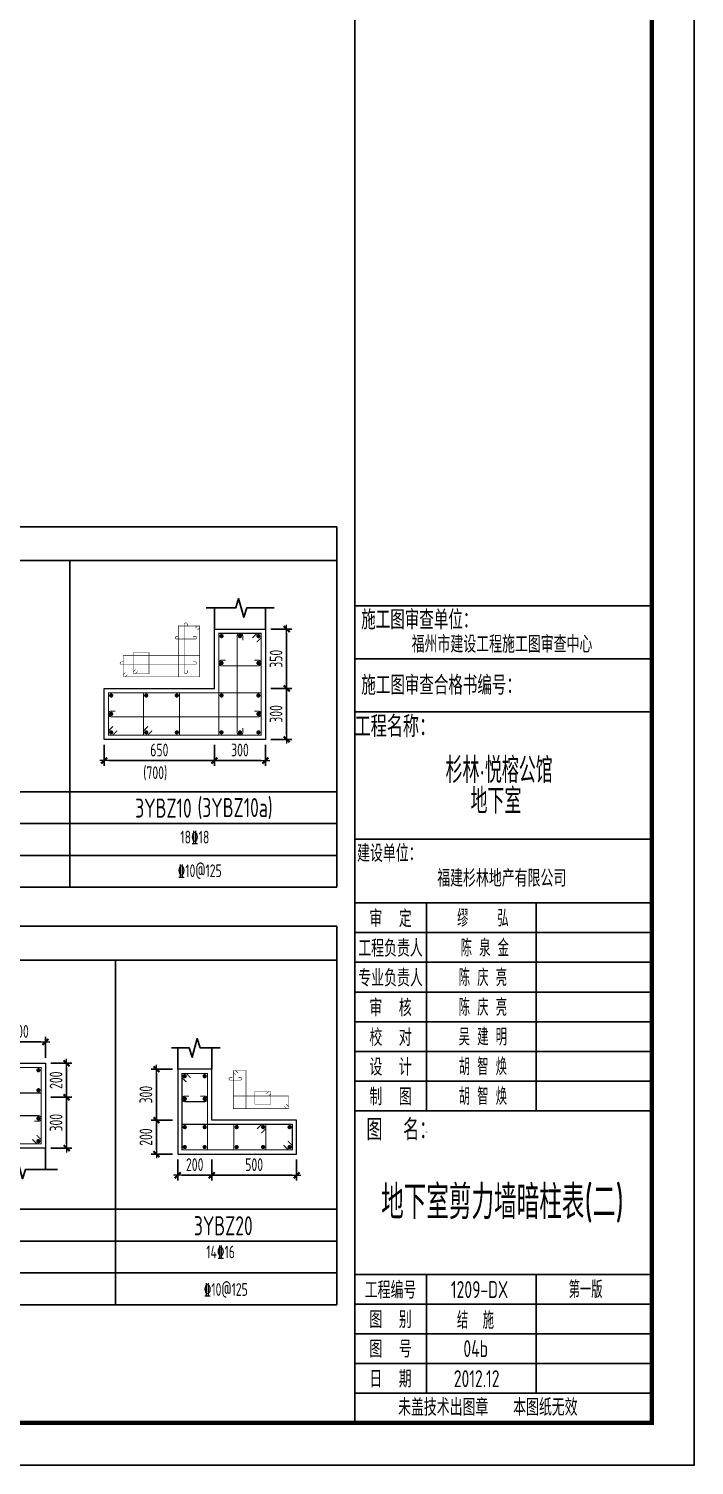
# Model space of a CAD drawing. Extents: x 292423 to 376523, y 106557 to 361882.
# Drawn here: x 360844 to 376523, y 237174 to 271032 of the extents above; entities that cross this region are included whole.
import ezdxf
from ezdxf.enums import TextEntityAlignment as Align

# ---------------------------------------------------------------- set-up
doc = ezdxf.new("R2010")
doc.units = 0
doc.header["$LTSCALE"] = 1000
doc.layers.get('0').update_dxf_attribs({"linetype": 'CONTINUOUS'})
doc.layers.get('Defpoints').update_dxf_attribs({"linetype": 'CONTINUOUS'})
for name, color, linetype in [('1508', 2, 'CONTINUOUS'), ('Note', 7, 'CONTINUOUS'), ('PUB_TITLE', 4, 'CONTINUOUS'), ('TEXT', 7, 'CONTINUOUS'), ('THIN', 7, 'CONTINUOUS'), ('tk', 7, 'CONTINUOUS')]:
    doc.layers.add(name, color=color, linetype=linetype)
for name, color, linetype, lineweight in [('REIN', 6, 'CONTINUOUS', 18), ('Z-柱大样外框', 7, 'ByLayer', 18), ('Z-详图标注', 3, 'CONTINUOUS', 18)]:
    doc.layers.add(name, color=color, linetype=linetype, lineweight=lineweight)
doc.styles.add('HZTXT2', font='tssdeng.shx', dxfattribs={"width": 0.7, "bigfont": 'tssdchn.shx'})
doc.styles.get("Standard").update_dxf_attribs({"font": 'tssdeng.shx', "width": 0.7, "bigfont": 'tssdchn.shx'})
doc.styles.add('TCCAD_Dimension', font='Tssdeng.shx', dxfattribs={"width": 0.7, "bigfont": 'tssdchn.shx'})
doc.dimstyles.new('TCCAD_25_100', dxfattribs={"dimtxt": 300, "dimasz": 100, "dimexe": 125, "dimexo": 125, "dimgap": 100, "dimtad": 1, "dimdec": 0, "dimlfac": 0.25, "dimzin": 0, "dimdsep": 46, "dimtxsty": 'TCCAD_Dimension', "dimblk": '_TCDBK25_100', "dimcen": 0, "dimclrt": 7, "dimadec": 0, "dimazin": 0, "dimtfac": 1, "dimtdec": 0, "dimtix": 1, "dimtmove": 2, "dimatfit": 3, "dimfxl": 1, "dimtolj": 1, "dimtzin": 0, "dimarcsym": 0})

# ---------------------------------------------------------------- blocks, each defined once
blk = doc.blocks.new('_TCDBK25_100')
blk.add_line((-1, 0), (1, 0))
at = {"const_width": 0.5}
blk.add_lwpolyline([(-0.7, -0.7), (0.7, 0.7)], dxfattribs=at)
blk = doc.blocks.new('*D513')
at = {"layer": 'Defpoints', "color": 0}
for p in [(362620, 254282), (365220, 254282), (365220, 253782)]:
    blk.add_point(p, dxfattribs=at)
at = {"layer": 'Z-详图标注', "color": 0, "lineweight": -2}
for p, q in [((362620, 254157), (362620, 253657)), ((365220, 254157), (365220, 253657)), ((362720, 253782), (365120, 253782))]:
    blk.add_line(p, q, dxfattribs=at)
at = {"layer": 'Z-详图标注', "color": 0, "lineweight": -2, "xscale": 100, "yscale": 100, "zscale": 100, "rotation": 180}
blk.add_blockref('_TCDBK25_100', (362620, 253782), dxfattribs=at)
at = {"layer": 'Z-详图标注', "color": 0, "lineweight": -2, "xscale": 100, "yscale": 100, "zscale": 100}
blk.add_blockref('_TCDBK25_100', (365220, 253782), dxfattribs=at)
at = {"layer": 'Z-详图标注', "color": 7, "insert": (363920, 254032), "char_height": 300, "attachment_point": 5, "style": 'TCCAD_Dimension'}
blk.add_mtext('\\A1;650', dxfattribs=at)
blk = doc.blocks.new('*D514')
at = {"layer": 'Defpoints', "color": 0}
for p in [(365220, 254282), (366420, 254282), (366420, 253782)]:
    blk.add_point(p, dxfattribs=at)
at = {"layer": 'Z-详图标注', "color": 0, "lineweight": -2}
for p, q in [((365220, 254157), (365220, 253657)), ((366420, 254157), (366420, 253657)), ((365320, 253782), (366320, 253782))]:
    blk.add_line(p, q, dxfattribs=at)
at = {"layer": 'Z-详图标注', "color": 0, "lineweight": -2, "xscale": 100, "yscale": 100, "zscale": 100, "rotation": 180}
blk.add_blockref('_TCDBK25_100', (365220, 253782), dxfattribs=at)
at = {"layer": 'Z-详图标注', "color": 0, "lineweight": -2, "xscale": 100, "yscale": 100, "zscale": 100}
blk.add_blockref('_TCDBK25_100', (366420, 253782), dxfattribs=at)
at = {"layer": 'Z-详图标注', "color": 7, "insert": (365820, 254032), "char_height": 300, "attachment_point": 5, "style": 'TCCAD_Dimension'}
blk.add_mtext('\\A1;300', dxfattribs=at)
blk = doc.blocks.new('*D515')
at = {"layer": 'Defpoints', "color": 0}
for p in [(366420, 255482), (366920, 255482), (366420, 254282)]:
    blk.add_point(p, dxfattribs=at)
at = {"layer": 'Z-详图标注', "color": 0, "lineweight": -2}
for p, q in [((366545, 255482), (367045, 255482)), ((366920, 254382), (366920, 255382)), ((366545, 254282), (367045, 254282))]:
    blk.add_line(p, q, dxfattribs=at)
at = {"layer": 'Z-详图标注', "color": 0, "lineweight": -2, "xscale": 100, "yscale": 100, "zscale": 100}
for p, rotation in [((366920, 255482), 90), ((366920, 254282), 270)]:
    blk.add_blockref('_TCDBK25_100', p, dxfattribs=dict(at, rotation=rotation))
at = {"layer": 'Z-详图标注', "color": 7, "insert": (366670, 254882), "char_height": 300, "attachment_point": 5, "rotation": 90, "style": 'TCCAD_Dimension'}
blk.add_mtext('\\A1;300', dxfattribs=at)
blk = doc.blocks.new('*D516')
at = {"layer": 'Defpoints', "color": 0}
for p in [(366420, 256882), (366920, 256882), (366420, 255482)]:
    blk.add_point(p, dxfattribs=at)
at = {"layer": 'Z-详图标注', "color": 0, "lineweight": -2}
for p, q in [((366545, 256882), (367045, 256882)), ((366920, 255582), (366920, 256782)), ((366545, 255482), (367045, 255482))]:
    blk.add_line(p, q, dxfattribs=at)
at = {"layer": 'Z-详图标注', "color": 0, "lineweight": -2, "xscale": 100, "yscale": 100, "zscale": 100}
for p, rotation in [((366920, 256882), 90), ((366920, 255482), 270)]:
    blk.add_blockref('_TCDBK25_100', p, dxfattribs=dict(at, rotation=rotation))
at = {"layer": 'Z-详图标注', "color": 7, "insert": (366670, 256182), "char_height": 300, "attachment_point": 5, "rotation": 90, "style": 'TCCAD_Dimension'}
blk.add_mtext('\\A1;350', dxfattribs=at)
blk = doc.blocks.new('*D575')
at = {"layer": 'Defpoints', "color": 0}
for p in [(361237, 247150), (360037, 246650), (361237, 246650)]:
    blk.add_point(p, dxfattribs=at)
at = {"layer": 'Z-详图标注', "color": 0, "lineweight": -2}
for p, q in [((360037, 246775), (360037, 247275)), ((361237, 246775), (361237, 247275)), ((360137, 247150), (361137, 247150))]:
    blk.add_line(p, q, dxfattribs=at)
at = {"layer": 'Z-详图标注', "color": 0, "lineweight": -2, "xscale": 100, "yscale": 100, "zscale": 100}
for p, rotation in [((360037, 247150), 179.9987410607327), ((361237, 247150), 359.9987410607326)]:
    blk.add_blockref('_TCDBK25_100', p, dxfattribs=dict(at, rotation=rotation))
at = {"layer": 'Z-详图标注', "color": 7, "insert": (360637, 247400), "char_height": 300, "attachment_point": 5, "rotation": 359.9987, "style": 'TCCAD_Dimension'}
blk.add_mtext('\\A1;300', dxfattribs=at)
blk = doc.blocks.new('*D576')
at = {"layer": 'Defpoints', "color": 0}
for p in [(361237, 246650), (361237, 245848), (361737, 245848)]:
    blk.add_point(p, dxfattribs=at)
at = {"layer": 'Z-详图标注', "color": 0, "lineweight": -2}
for p, q in [((361362, 246650), (361862, 246650)), ((361737, 246550), (361737, 245948)), ((361362, 245848), (361862, 245848))]:
    blk.add_line(p, q, dxfattribs=at)
at = {"layer": 'Z-详图标注', "color": 0, "lineweight": -2, "xscale": 100, "yscale": 100, "zscale": 100}
for p, rotation in [((361737, 246650), 90), ((361737, 245848), 270)]:
    blk.add_blockref('_TCDBK25_100', p, dxfattribs=dict(at, rotation=rotation))
at = {"layer": 'Z-详图标注', "color": 7, "insert": (361487, 246249), "char_height": 300, "attachment_point": 5, "rotation": 90, "style": 'TCCAD_Dimension'}
blk.add_mtext('\\A1;200', dxfattribs=at)
blk = doc.blocks.new('*D577')
at = {"layer": 'Defpoints', "color": 0}
for p in [(361237, 245848), (361237, 244648), (361737, 244648)]:
    blk.add_point(p, dxfattribs=at)
at = {"layer": 'Z-详图标注', "color": 0, "lineweight": -2}
for p, q in [((361362, 245848), (361862, 245848)), ((361737, 245748), (361737, 244748)), ((361362, 244648), (361862, 244648))]:
    blk.add_line(p, q, dxfattribs=at)
at = {"layer": 'Z-详图标注', "color": 0, "lineweight": -2, "xscale": 100, "yscale": 100, "zscale": 100}
for p, rotation in [((361737, 245848), 90), ((361737, 244648), 270)]:
    blk.add_blockref('_TCDBK25_100', p, dxfattribs=dict(at, rotation=rotation))
at = {"layer": 'Z-详图标注', "color": 7, "insert": (361487, 245248), "char_height": 300, "attachment_point": 5, "rotation": 90, "style": 'TCCAD_Dimension'}
blk.add_mtext('\\A1;300', dxfattribs=at)
blk = doc.blocks.new('A1tk')
at = {"layer": 'PUB_TITLE'}
for p, q in [((76100, 20254), (83100, 20254)), ((76100, 19004), (83100, 19004)), ((76100, 17754), (83100, 17754)), ((76100, 14754), (83100, 14754)), ((76100, 13254), (83100, 13254)), ((77791, 13254), (77791, 8354)), ((80377, 13254), (80377, 8354)), ((76100, 12554), (83100, 12554)), ((76100, 11854), (83100, 11854)), ((76100, 11154), (83100, 11154)), ((76100, 10454), (83100, 10454)), ((76100, 9754), (83100, 9754)), ((76100, 9054), (83100, 9054)), ((76100, 8354), (83100, 8354)), ((77791, 7859), (77791, 7854)), ((76100, 4500), (83100, 4500)), ((77791, 4500), (77791, 1700)), ((80377, 4500), (80377, 1700)), ((83100, 4500), (83100, 1700)), ((76100, 3800), (83100, 3800)), ((76100, 3100), (83100, 3100)), ((76100, 2400), (83100, 2400)), ((83100, 1700), (76100, 1700))]:
    blk.add_line(p, q, dxfattribs=at)
at = {"layer": 'tk'}
blk.add_line((76100, 1000), (76100, 58400), dxfattribs=at)
at = {"layer": 'tk', "color": 5}
blk.add_lwpolyline([(0, 0), (0, 59400), (84100, 59400), (84100, 0)], close=True, dxfattribs=at)
at = {"layer": 'tk', "const_width": 100}
blk.add_lwpolyline([(2500, 1000), (83100, 1000), (83100, 58400), (2500, 58400)], close=True, dxfattribs=at)
at = {"layer": 'PUB_TITLE', "style": 'HZTXT2', "width": 0.8}
for s, height, p in [('施工图审查单位：', 450, (77622, 19953)), ('施工图审查合格书编号：', 450, (78136, 18409)), ('日  期', 400, (76945, 2050))]:
    blk.add_text(s, height=height, dxfattribs=at).set_placement(p, align=Align.MIDDLE)
at = {"layer": 'PUB_TITLE', "width": 0.8}
for s, height, p in [('工程名称：', 500, (77047, 17437)), ('建设单位：', 400, (76917, 14445)), ('审  定', 400, (76945, 12904)), ('工程负责人', 400, (76945, 12204)), ('专业负责人', 400, (76945, 11504)), ('审  核', 400, (76945, 10804)), ('校  对', 400, (76945, 10104)), ('设  计', 400, (76945, 9404)), ('制  图', 400, (76945, 8704)), ('图  名：', 500, (77188, 7934)), ('工程编号', 400, (76945, 4150)), ('图  别', 400, (76945, 3450)), ('图  号', 400, (76945, 2750)), ('未盖技术出图章   本图纸无效', 400, (79237, 1389))]:
    blk.add_text(s, height=height, dxfattribs=at).set_placement(p, align=Align.MIDDLE)
at = {"layer": 'TEXT', "color": 0}
for s, height, width, p in [('福州市建设工程施工图审查中心', 400, 0.8, (79571, 19373)), ('杉林·悦榕公馆', 600, 0.7, (79503, 16415)), ('地下室', 600, 0.7, (79428, 15691)), ('福建杉林地产有限公司', 400, 0.8, (79565, 13855))]:
    blk.add_text(s, height=height, dxfattribs=dict(at, width=width)).set_placement(p, align=Align.MIDDLE)
at = {"layer": 'TEXT', "color": 0, "linetype": 'ByBlock', "width": 0.7}
for s, p in [('缪    弘', (79121, 12915)), ('陈 泉 金', (79165, 12215)), ('陈 庆 亮', (79121, 11515)), ('陈 庆 亮', (79121, 10815)), ('吴 建 明', (79121, 10115)), ('胡 智 焕', (79121, 9415)), ('胡 智 焕', (79121, 8715)), ('1209-DX', (79042, 4141)), ('结  施', (78946, 3441))]:
    blk.add_text(s, height=400, dxfattribs=at).set_placement(p, align=Align.MIDDLE)
for s, p in [('第一版', (81142, 3942, -459)), ('2012.12', (78435, 1841))]:
    blk.add_text(s, height=400, dxfattribs=at).set_placement(p)
blk = doc.blocks.new('*D660')
at = {"layer": 'Defpoints', "color": 0}
for p in [(364354, 246509), (363854, 245309), (364354, 245309)]:
    blk.add_point(p, dxfattribs=at)
at = {"layer": 'Z-详图标注', "color": 0, "lineweight": -2}
for p, q in [((364229, 246509), (363729, 246509)), ((363854, 246409), (363854, 245409)), ((364229, 245309), (363729, 245309))]:
    blk.add_line(p, q, dxfattribs=at)
at = {"layer": 'Z-详图标注', "color": 0, "lineweight": -2, "xscale": 100, "yscale": 100, "zscale": 100}
for p, rotation in [((363854, 246509), 90), ((363854, 245309), 270)]:
    blk.add_blockref('_TCDBK25_100', p, dxfattribs=dict(at, rotation=rotation))
at = {"layer": 'Z-详图标注', "color": 7, "insert": (363604, 245909), "char_height": 300, "attachment_point": 5, "rotation": 90, "style": 'TCCAD_Dimension'}
blk.add_mtext('\\A1;300', dxfattribs=at)
blk = doc.blocks.new('*D661')
at = {"layer": 'Defpoints', "color": 0}
for p in [(364354, 245309), (363854, 244509), (364354, 244509)]:
    blk.add_point(p, dxfattribs=at)
at = {"layer": 'Z-详图标注', "color": 0, "lineweight": -2}
for p, q in [((364229, 245309), (363729, 245309)), ((363854, 245209), (363854, 244609)), ((364229, 244509), (363729, 244509))]:
    blk.add_line(p, q, dxfattribs=at)
at = {"layer": 'Z-详图标注', "color": 0, "lineweight": -2, "xscale": 100, "yscale": 100, "zscale": 100}
for p, rotation in [((363854, 245309), 90), ((363854, 244509), 270)]:
    blk.add_blockref('_TCDBK25_100', p, dxfattribs=dict(at, rotation=rotation))
at = {"layer": 'Z-详图标注', "color": 7, "insert": (363604, 244909), "char_height": 300, "attachment_point": 5, "rotation": 90, "style": 'TCCAD_Dimension'}
blk.add_mtext('\\A1;200', dxfattribs=at)
blk = doc.blocks.new('*D662')
at = {"layer": 'Defpoints', "color": 0}
for p in [(364354, 244509), (365154, 244509), (365154, 244009)]:
    blk.add_point(p, dxfattribs=at)
at = {"layer": 'Z-详图标注', "color": 0, "lineweight": -2}
for p, q in [((364354, 244384), (364354, 243884)), ((365154, 244384), (365154, 243884)), ((364454, 244009), (365054, 244009))]:
    blk.add_line(p, q, dxfattribs=at)
at = {"layer": 'Z-详图标注', "color": 0, "lineweight": -2, "xscale": 100, "yscale": 100, "zscale": 100, "rotation": 180}
blk.add_blockref('_TCDBK25_100', (364354, 244009), dxfattribs=at)
at = {"layer": 'Z-详图标注', "color": 0, "lineweight": -2, "xscale": 100, "yscale": 100, "zscale": 100}
blk.add_blockref('_TCDBK25_100', (365154, 244009), dxfattribs=at)
at = {"layer": 'Z-详图标注', "color": 7, "insert": (364754, 244259), "char_height": 300, "attachment_point": 5, "style": 'TCCAD_Dimension'}
blk.add_mtext('\\A1;200', dxfattribs=at)
blk = doc.blocks.new('*D663')
at = {"layer": 'Defpoints', "color": 0}
for p in [(365154, 244509), (367154, 244509), (367154, 244009)]:
    blk.add_point(p, dxfattribs=at)
at = {"layer": 'Z-详图标注', "color": 0, "lineweight": -2}
for p, q in [((365154, 244384), (365154, 243884)), ((367154, 244384), (367154, 243884)), ((365254, 244009), (367054, 244009))]:
    blk.add_line(p, q, dxfattribs=at)
at = {"layer": 'Z-详图标注', "color": 0, "lineweight": -2, "xscale": 100, "yscale": 100, "zscale": 100, "rotation": 180}
blk.add_blockref('_TCDBK25_100', (365154, 244009), dxfattribs=at)
at = {"layer": 'Z-详图标注', "color": 0, "lineweight": -2, "xscale": 100, "yscale": 100, "zscale": 100}
blk.add_blockref('_TCDBK25_100', (367154, 244009), dxfattribs=at)
at = {"layer": 'Z-详图标注', "color": 7, "insert": (366154, 244259), "char_height": 300, "attachment_point": 5, "style": 'TCCAD_Dimension'}
blk.add_mtext('\\A1;500', dxfattribs=at)

msp = doc.modelspace()

# ---------------------------------------------------------------- linework, layer by layer
at = {"layer": 'REIN', "color": 6}
for points, const_width in [([(364578.3, 255911.2), (364578.3, 255861.2, -1), (364513.3, 255861.2), (364513.3, 256996.2, -1), (364578.3, 256996.2), (364578.3, 256946.2)], 12.5), ([(364713.3, 256711.2), (364763.3, 256711.2, -1), (364763.3, 256646.2), (364328.3, 256646.2, -1), (364328.3, 256711.2), (364378.3, 256711.2)], 12.5), ([(365885.3, 254546.7), (365885.3, 254446.7, -1), (365755.3, 254446.7), (365755.3, 256716.7, -1), (365885.3, 256716.7), (365885.3, 256616.7)], 25), ([(364713.3, 256111.2), (364763.3, 256111.2, -1), (364763.3, 256046.2), (363028.3, 256046.2, -1), (363028.3, 256111.2), (363078.3, 256111.2)], 12.5), ([(366155.3, 256146.7), (366255.3, 256146.7, -1), (366255.3, 256016.7), (365385.3, 256016.7, -1), (365385.3, 256146.7), (365485.3, 256146.7)], 25), ([(366155.3, 254946.7), (366255.3, 254946.7, -1), (366255.3, 254816.7), (362785.3, 254816.7, -1), (362785.3, 254946.7), (362885.3, 254946.7)], 25)]:
    msp.add_lwpolyline(points, format="xyb", dxfattribs=dict(at, const_width=const_width))
at = {"layer": 'REIN', "color": 210}
for points, const_width in [([(364765.3, 256903.2), (364818.3, 256956.2), (364868.3, 256956.2), (364868.3, 255756.2), (364368.3, 255756.2), (364368.3, 256956.2), (364868.3, 256956.2), (364868.3, 256906.2), (364815.3, 256853.2)], 12.5), ([(366114.2, 256675.6), (366220.3, 256781.7), (366320.3, 256781.7), (366320.3, 254381.7), (365320.3, 254381.7), (365320.3, 256781.7), (366320.3, 256781.7), (366320.3, 256681.7), (366214.2, 256575.6)], 25), ([(363171.4, 255809.3), (363118.3, 255756.2), (363068.3, 255756.2), (363068.3, 256256.2), (364868.3, 256256.2), (364868.3, 255756.2), (363068.3, 255756.2), (363068.3, 255806.2), (363121.4, 255859.3)], 12.5), ([(362926.4, 254487.8), (362820.3, 254381.7), (362720.3, 254381.7), (362720.3, 255381.7), (366320.3, 255381.7), (366320.3, 254381.7), (362720.3, 254381.7), (362720.3, 254481.7), (362826.4, 254587.8)], 25)]:
    msp.add_lwpolyline(points, dxfattribs=dict(at, const_width=const_width))
at = {"layer": 'REIN', "color": 6, "const_width": 50}
for points in [[(365360.3, 256716.7, 1), (365410.3, 256716.7, 1)], [(365795.3, 256716.7, 1), (365845.3, 256716.7, 1)], [(366230.3, 256716.7, 1), (366280.3, 256716.7, 1)], [(365360.3, 256081.7, 1), (365410.3, 256081.7, 1)], [(366230.3, 256081.7, 1), (366280.3, 256081.7, 1)], [(362760.3, 255316.7, 1), (362810.3, 255316.7, 1)], [(363586.5, 255316.7, 1), (363636.5, 255316.7, 1)], [(364307.4, 255316.7, 1), (364357.4, 255316.7, 1)], [(365360.3, 255316.7, 1), (365410.3, 255316.7, 1)], [(366230.3, 255316.7, 1), (366280.3, 255316.7, 1)], [(362760.3, 254881.7, 1), (362810.3, 254881.7, 1)], [(366230.3, 254881.7, 1), (366280.3, 254881.7, 1)], [(362760.3, 254446.7, 1), (362810.3, 254446.7, 1)], [(363586.5, 254446.7, 1), (363636.5, 254446.7, 1)], [(364307.4, 254446.7, 1), (364357.4, 254446.7, 1)], [(365360.3, 254446.7, 1), (365410.3, 254446.7, 1)], [(365795.3, 254446.7, 1), (365845.3, 254446.7, 1)], [(366230.3, 254446.7, 1), (366280.3, 254446.7, 1)]]:
    msp.add_lwpolyline(points, format="xyb", close=True, dxfattribs=at)
at = {"layer": 'REIN', "color": 6}
for points, const_width in [([(363407.6, 255881.8), (363354.6, 255828.7), (363304.6, 255828.7), (363304.6, 256328.7), (363678.3, 256328.7), (363678.3, 255828.7), (363304.6, 255828.7), (363304.6, 255878.7), (363357.6, 255931.8)], 12.5), ([(363752.6, 254487.8), (363646.5, 254381.7), (363546.5, 254381.7), (363546.5, 255381.7), (364397.4, 255381.7), (364397.4, 254381.7), (363546.5, 254381.7), (363546.5, 254481.7), (363652.6, 254587.8)], 25)]:
    msp.add_lwpolyline(points, dxfattribs=dict(at, const_width=const_width))
at = {"layer": 'REIN', "color": 210, "elevation": 0}
for points, const_width in [([(359143.5, 246444.3), (359037.4, 246550.4), (358937.4, 246550.4), (358937.4, 245948.2), (361137.4, 245948.3), (361137.4, 246550.3), (358937.4, 246550.4), (358937.4, 246450.4), (359043.5, 246344.3)], 25), ([(360931.3, 244854.3), (361037.4, 244748.3), (361137.4, 244748.3), (361137.4, 246550.3), (360137.4, 246550.3), (360137.4, 244748.3), (361137.4, 244748.3), (361137.4, 244848.3), (361031.3, 244954.3)], 25), ([(365717.1, 246376.4), (365664.1, 246429.4), (365664.1, 246479.4), (365964, 246479.4), (365964, 245579.4), (365664.1, 245579.4), (365664.1, 246479.4), (365714.1, 246479.4), (365767.1, 246426.4)], 12.5), ([(364559.8, 246203.1), (364453.7, 246309.1), (364453.7, 246409.1), (365053.7, 246409.1), (365053.7, 244609.1), (364453.7, 244609.1), (364453.7, 246409.1), (364553.7, 246409.1), (364659.8, 246303.1)], 25), ([(366911, 245682.4), (366964, 245629.4), (366964, 245579.4), (365664.1, 245579.4), (365664.1, 245879.4), (366964, 245879.4), (366964, 245579.4), (366914, 245579.4), (366861, 245632.4)], 12.5), ([(366947.6, 244815.2), (367053.7, 244709.1), (367053.7, 244609.1), (364453.7, 244609.1), (364453.7, 245209.1), (367053.7, 245209.1), (367053.7, 244609.1), (366953.7, 244609.1), (366847.6, 244715.2)], 25)]:
    msp.add_lwpolyline(points, dxfattribs=dict(at, const_width=const_width))
at = {"layer": 'REIN', "color": 6, "const_width": 50, "elevation": 0}
for points in [[(361097.4, 246485.3, -1), (361047.4, 246485.3, -1)], [(364493.7, 246344.1, 1), (364543.7, 246344.1, 1)], [(364963.7, 246344.1, 1), (365013.7, 246344.1, 1)], [(361097.4, 246013.3, -1), (361047.4, 246013.3, -1)], [(364493.7, 245809.1, 1), (364543.7, 245809.1, 1)], [(364963.7, 245809.1, 1), (365013.7, 245809.1, 1)], [(361097.4, 245348.3, -1), (361047.4, 245348.3, -1)], [(364493.7, 245144.1, 1), (364543.7, 245144.1, 1)], [(364963.7, 245144.1, 1), (365013.7, 245144.1, 1)], [(365717, 245144.1, 1), (365767, 245144.1, 1)], [(366340.4, 245144.1, 1), (366390.4, 245144.1, 1)], [(366963.7, 245144.1, 1), (367013.7, 245144.1, 1)], [(361097.4, 244813.3, -1), (361047.4, 244813.3, -1)], [(364493.7, 244674.1, 1), (364543.7, 244674.1, 1)], [(364963.7, 244674.1, 1), (365013.7, 244674.1, 1)], [(365717, 244674.1, 1), (365767, 244674.1, 1)], [(366340.4, 244674.1, 1), (366390.4, 244674.1, 1)], [(366963.7, 244674.1, 1), (367013.7, 244674.1, 1)]]:
    msp.add_lwpolyline(points, format="xyb", close=True, dxfattribs=at)
at = {"layer": 'REIN', "color": 6, "elevation": 0}
for points, const_width in [([(365777.7, 246315.8), (365827.7, 246315.8, -1), (365827.7, 246250.8), (365592.7, 246250.8, -1), (365592.7, 246315.8), (365642.7, 246315.8)], 12.5), ([(364888.7, 245874.1), (364988.7, 245874.1, -1), (364988.7, 245744.1), (364518.7, 245744.1, -1), (364518.7, 245874.1), (364618.7, 245874.1)], 25), ([(360972.4, 245283.3), (361072.4, 245283.3, 1), (361072.4, 245413.3), (360202.4, 245413.3, 1), (360202.4, 245283.3), (360302.4, 245283.3)], 25)]:
    msp.add_lwpolyline(points, format="xyb", dxfattribs=dict(at, const_width=const_width))
for points, const_width in [([(366445.5, 245930.3), (366498.5, 245983.3), (366548.5, 245983.3), (366548.5, 245683.3), (366171.8, 245683.3), (366171.8, 245983.3), (366548.5, 245983.3), (366548.5, 245933.3), (366495.5, 245880.3)], 12.5), ([(366224.3, 245103.1), (366330.4, 245209.1), (366430.4, 245209.1), (366430.4, 244609.1), (365677, 244609.1), (365677, 245209.1), (366430.4, 245209.1), (366430.4, 245109.1), (366324.3, 245003.1)], 25)]:
    msp.add_lwpolyline(points, dxfattribs=dict(at, const_width=const_width))
at = {"layer": 'TEXT'}
for p, q in [((295391.9, 259293.4), (368105.7, 259293.4)), ((368105.7, 259293.4), (368105.7, 250799.2)), ((297191.9, 258495), (368105.7, 258495)), ((361812.8, 258476.1), (361812.8, 250780.2)), ((295391.9, 253049.2), (368105.7, 253049.2)), ((295391.9, 252299.2), (368105.7, 252299.2)), ((295391.9, 251549.2), (368105.7, 251549.2)), ((368105.7, 250799.2), (295391.9, 250799.2)), ((295391.9, 250799.2), (368105.7, 250799.2)), ((295391.9, 249877.4), (368105.7, 249877.4, 0)), ((368105.7, 249877.4, 0), (368105.7, 240956.7, 0)), ((297191.9, 249079.1), (368105.7, 249079.1, 0)), ((362887.2, 249079.1, 0), (362887.2, 240956.7, 0)), ((295391.9, 243206.7), (368105.7, 243206.7, 0)), ((295391.9, 242456.7), (368105.7, 242456.7, 0)), ((295391.9, 241706.7), (368105.7, 241706.7, 0)), ((363839.4, 240956.7, 0), (295391.9, 240956.7)), ((295391.9, 240956.7), (368105.7, 240956.7, 0))]:
    msp.add_line(p, q, dxfattribs=at)
at = {"layer": 'THIN'}
for p, q in [((365220.3, 256877.9), (365220.3, 257380)), ((366420.3, 256877.9), (366420.3, 257380)), ((364353.7, 247009.1, 0), (364353.7, 246509.1, 0)), ((365153.7, 247009.1, 0), (365153.7, 246509.1, 0)), ((361237.4, 244648.3, 0), (361237.4, 244148.3, 0))]:
    msp.add_line(p, q, dxfattribs=at)
msp.add_lwpolyline([(365025.4, 257380), (365718.8, 257380), (365788.8, 257600), (365908.8, 257160), (365978.8, 257380), (366628.8, 257380)], dxfattribs=at)
at = {"layer": 'THIN', "elevation": 0}
for points in [[(364209, 247009.1), (364624.6, 247009.1), (364694.6, 246789.1), (364814.6, 247229.1), (364884.6, 247009.1), (365352.4, 247009.1)], [(359757.4, 244148.3), (360507.4, 244148.3), (360577.4, 244368.3), (360697.4, 243928.3), (360767.4, 244148.3), (361517.4, 244148.3)]]:
    msp.add_lwpolyline(points, dxfattribs=at)
at = {"layer": 'Z-柱大样外框'}
msp.add_lwpolyline([(366420.3, 256881.7), (366420.3, 254281.7), (362620.3, 254281.7), (362620.3, 255481.7), (365220.3, 255481.7), (365220.3, 256881.7), (366420.3, 256881.7)], close=True, dxfattribs=at)
at = {"layer": 'Z-柱大样外框', "elevation": 0}
for points in [[(361237.4, 246650.3), (361237.4, 244648.3), (360037.4, 244648.3), (360037.4, 245848.3), (358837.4, 245848.2), (358837.4, 246650.4), (361237.4, 246650.3)], [(364353.7, 246509.1), (364353.7, 244509.1), (367153.7, 244509.1), (367153.7, 245309.1), (365153.7, 245309.1), (365153.7, 246509.1), (364353.7, 246509.1)]]:
    msp.add_lwpolyline(points, close=True, dxfattribs=at)

# ---------------------------------------------------------------- block references
at = {"layer": '1508'}
msp.add_blockref('A1tk', (292422.6, 237173.9), dxfattribs=at)

# ---------------------------------------------------------------- texts
at = {"layer": 'Note', "color": 7, "width": 0.7}
msp.add_text('地下室剪力墙暗柱表(二)', height=800, dxfattribs=at).set_placement((372006, 243380.3), align=Align.MIDDLE)
at = {"layer": 'PUB_TITLE', "color": 200, "linetype": 'ByBlock', "width": 0.7}
msp.add_text('04b', height=400, dxfattribs=at).set_placement((371083.2, 239723.9))
at = {"layer": 'TEXT', "width": 0.7}
for s, p in [('(3YBZ10a)', (365704.4, 252675, 0)), ('3YBZ10', (364016.8, 252662.1)), ('3YBZ20', (365427.4, 242819.4, 0))]:
    msp.add_text(s, height=450, dxfattribs=at).set_placement(p, align=Align.MIDDLE_CENTER)
at = {"layer": 'TEXT', "color": 7, "width": 0.7}
for s, p in [('18%%13218', (364415.3, 251737.8)), ('14%%13216', (365025.2, 241961.7, 0))]:
    msp.add_text(s, height=300, dxfattribs=at).set_placement(p, align=Align.BOTTOM_LEFT)
for p in [(364871.3, 251186.4), (365485.1, 241316.7, 0)]:
    msp.add_text('%%13210@125', height=300, dxfattribs=at).set_placement(p, align=Align.MIDDLE_CENTER)
at = {"layer": 'Z-详图标注', "color": 7, "width": 0.7}
msp.add_text('(700)', height=300, dxfattribs=at).set_placement((363541.2, 253346.5, 0))

# ---------------------------------------------------------------- dimensions: what is measured, and where the dimension line sits
at = {"layer": 'Z-详图标注'}
for base, p1, p2, angle, picture, middle in [((366920.3, 256881.7), (366420.3, 255481.7), (366420.3, 256881.7), 90, '*D516', (366670.3, 256181.7)), ((366920.3, 255481.7), (366420.3, 254281.7), (366420.3, 255481.7), 90, '*D515', (366670.3, 254881.7)), ((361237.4, 247150.3, 0), (360037.4, 246650.3, 0), (361237.4, 246650.3, 0), 359.99874, '*D575', (360637.4, 247400.3, 0)), ((361737.4, 245848.4, 0), (361237.4, 246650.3, 0), (361237.4, 245848.4, 0), 270, '*D576', (361487.4, 246249.3, 0)), ((363853.7, 245309.1, 0), (364353.7, 246509.1, 0), (364353.7, 245309.1, 0), 270, '*D660', (363603.7, 245909.1, 0)), ((361737.4, 244648.3, 0), (361237.4, 245848.4, 0), (361237.4, 244648.3, 0), 270, '*D577', (361487.4, 245248.3, 0)), ((363853.7, 244509.1, 0), (364353.7, 245309.1, 0), (364353.7, 244509.1, 0), 270, '*D661', (363603.7, 244909.1, 0))]:
    dim = msp.add_linear_dim(base=base, p1=p1, p2=p2, angle=angle, dimstyle='TCCAD_25_100', dxfattribs=at)
    dim.commit()
    dim.dimension.update_dxf_attribs({"geometry": picture, "text_midpoint": middle})
for base, p1, p2, picture, middle in [((365220.3, 253781.7), (362620.3, 254281.7), (365220.3, 254281.7), '*D513', (363920.3, 254031.7)), ((366420.3, 253781.7), (365220.3, 254281.7), (366420.3, 254281.7), '*D514', (365820.3, 254031.7)), ((365153.7, 244009.1, 0), (364353.7, 244509.1, 0), (365153.7, 244509.1, 0), '*D662', (364753.7, 244259.1, 0)), ((367153.7, 244009.1, 0), (365153.7, 244509.1, 0), (367153.7, 244509.1, 0), '*D663', (366153.7, 244259.1, 0))]:
    dim = msp.add_linear_dim(base=base, p1=p1, p2=p2, dimstyle='TCCAD_25_100', dxfattribs=at)
    dim.commit()
    dim.dimension.update_dxf_attribs({"geometry": picture, "text_midpoint": middle})

doc.saveas('drawing.dxf')
